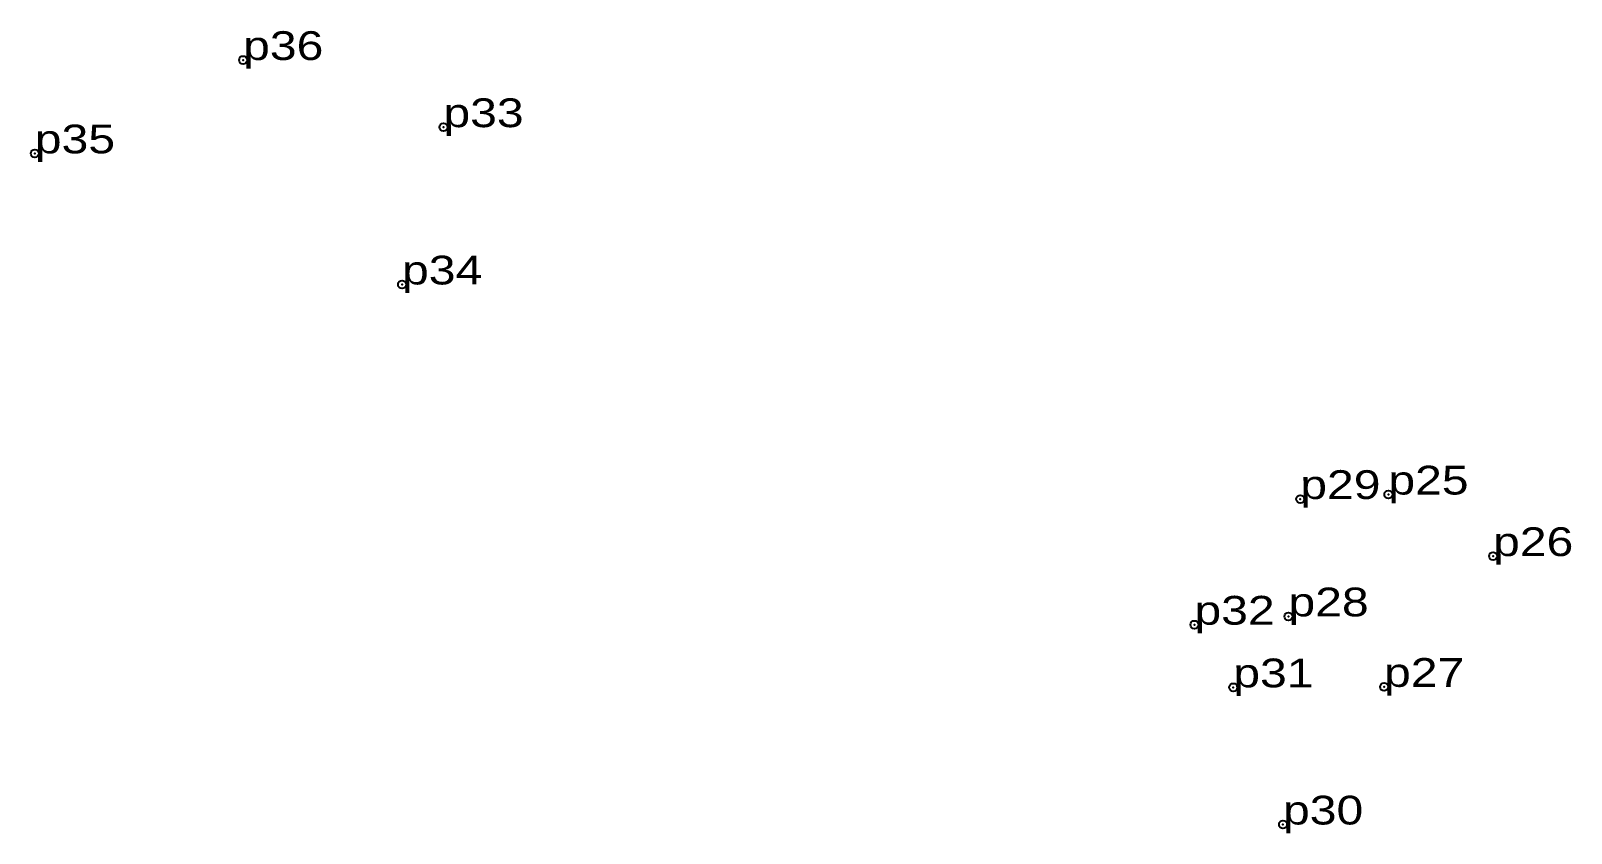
# Model space of a CAD drawing. Header units: metres. Extents: x 535192 to 538678, y 1836829 to 1838329.
# Drawn here: x 536207.6 to 536304, y 1838278.5 to 1838328.7 of the extents above; entities that cross this region are included whole.
import ezdxf

# ---------------------------------------------------------------- set-up
doc = ezdxf.new("R2010")
doc.units = ezdxf.units.M
doc.header["$PDMODE"] = 32
doc.header["$PDSIZE"] = 0.5
doc.layers.add('12', color=7, linetype='Continuous')
doc.layers.add('7', color=7, linetype='Continuous')

msp = doc.modelspace()

# ---------------------------------------------------------------- linework, layer by layer
at = {"layer": '7'}
for p in [(536220.91, 1838326.9), (536233.44, 1838322.7), (536207.88, 1838321.06), (536230.85, 1838312.86), (536287.04, 1838299.44), (536292.55, 1838299.72), (536299.1, 1838295.87), (536280.42, 1838291.58), (536286.3, 1838292.1), (536282.85, 1838287.66), (536292.28, 1838287.69), (536285.96, 1838279.08)]:
    msp.add_point(p, dxfattribs=at)

# ---------------------------------------------------------------- texts
at = {"layer": '12', "width": 1.25}
for s, p in [('p36', (536220.91, 1838326.9)), ('p33', (536233.44, 1838322.7)), ('p35', (536207.88, 1838321.06)), ('p34', (536230.85, 1838312.86)), ('p25', (536292.55, 1838299.72)), ('p29', (536287.04, 1838299.44)), ('p26', (536299.1, 1838295.87)), ('p28', (536286.3, 1838292.1)), ('p32', (536280.42, 1838291.58)), ('p31', (536282.85, 1838287.66)), ('p27', (536292.28, 1838287.69)), ('p30', (536285.96, 1838279.08))]:
    msp.add_text(s, height=1.8, dxfattribs=at).set_placement(p)

doc.saveas('drawing.dxf')
